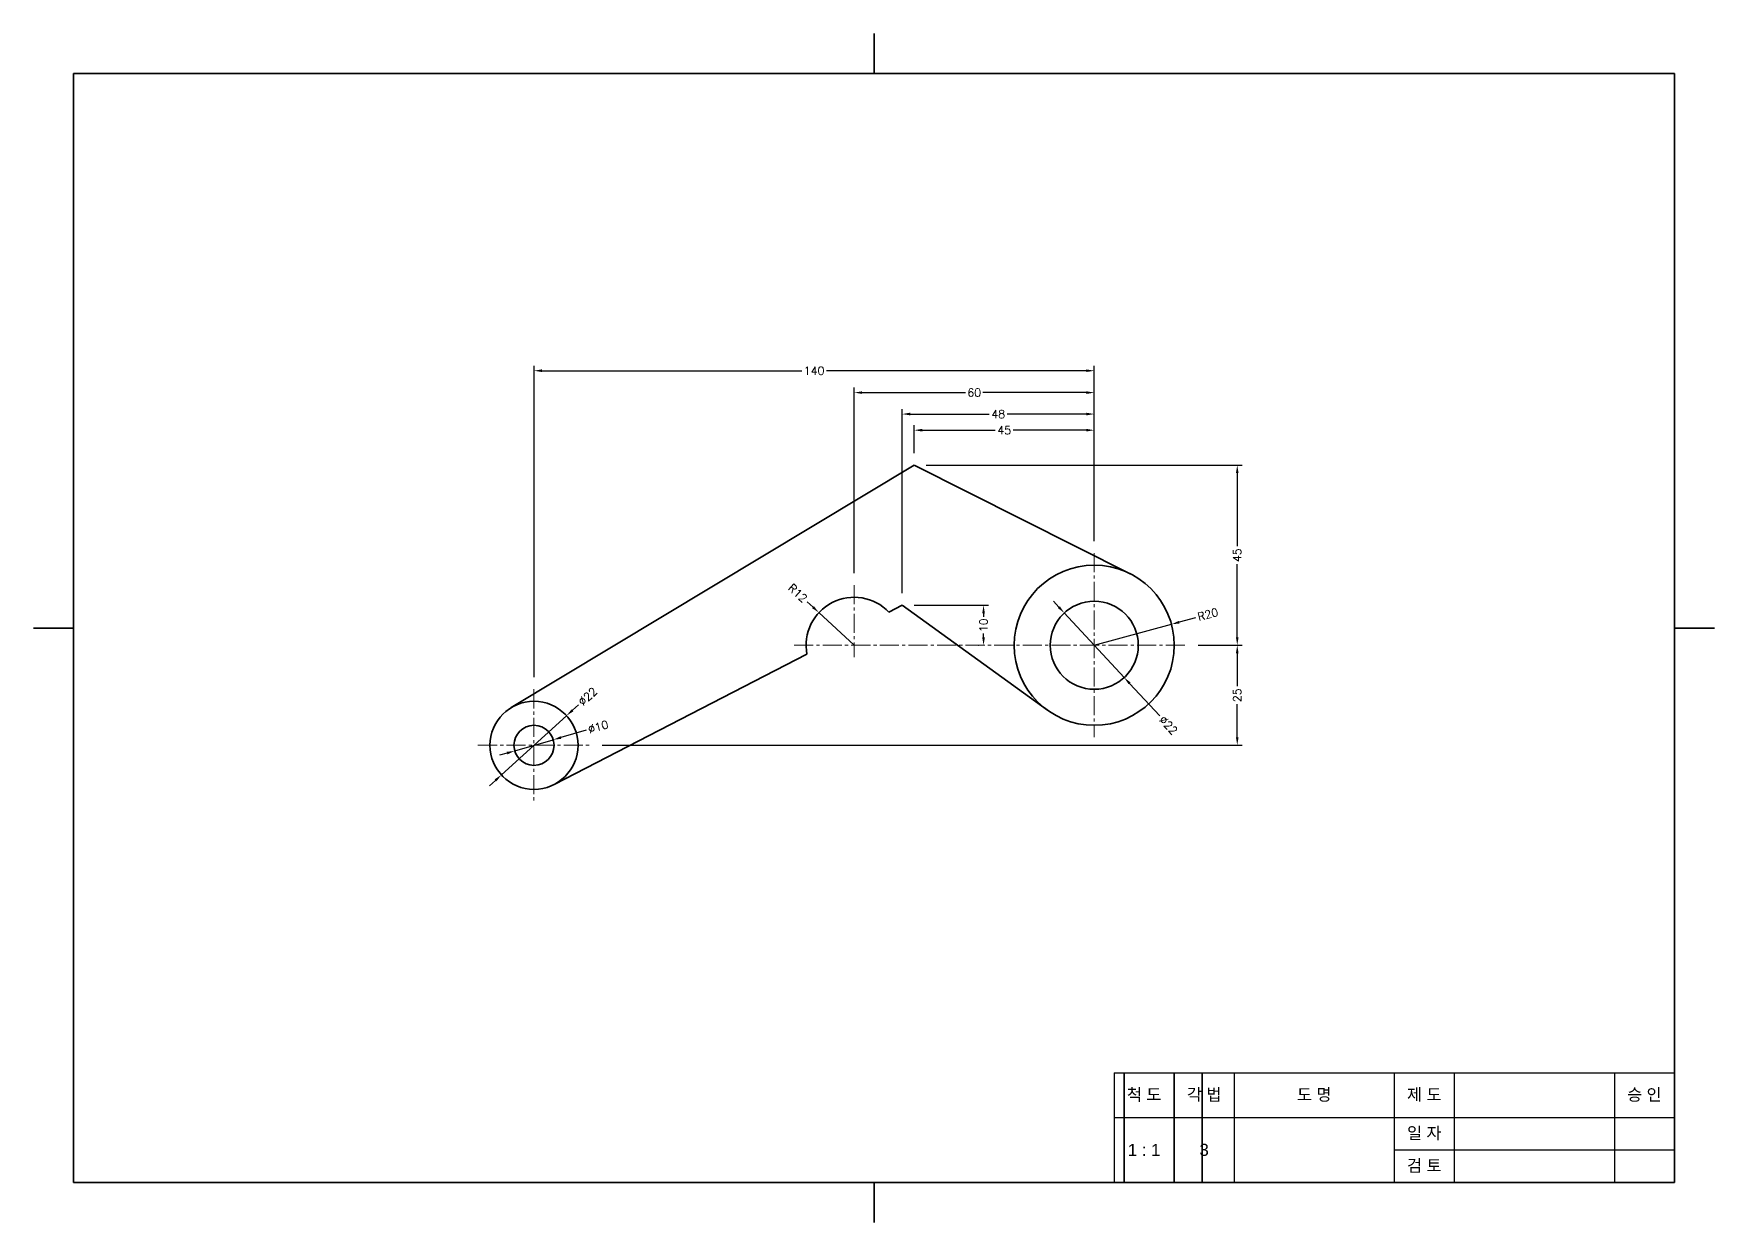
# Model space of a CAD drawing. Header units: millimetres. Extents: x 0 to 11420, y 0 to 297.
# Drawn here: x 9000 to 9420, y 0 to 297 of the extents above; entities that cross this region are included whole.
import ezdxf

# ---------------------------------------------------------------- set-up
doc = ezdxf.new("R2010")
doc.units = ezdxf.units.MM
doc.header["$LTSCALE"] = 0.25
doc.linetypes.add('CENTER2', pattern=[28.575, 19.05, -3.175, 3.175, -3.175])
for name, color, linetype, lineweight in [('1_윤곽선', 4, 'Continuous', 35), ('2_외형선', 7, 'Continuous', 35), ('4_중심선', 1, 'CENTER2', 18)]:
    doc.layers.add(name, color=color, linetype=linetype, lineweight=lineweight)
doc.styles.get("Standard").update_dxf_attribs({"font": 'arial.ttf'})
doc.styles.add('주석', font='romans.shx', dxfattribs={"height": 2, "bigfont": 'whgtxt.shx'})
doc.dimstyles.new('주석', dxfattribs={"dimscale": 0, "dimtxt": 2, "dimasz": 2, "dimexe": 1.25, "dimexo": 3, "dimtad": 0, "dimtxsty": '주석', "dimcen": 0, "dimclrd": 3, "dimclre": 3, "dimclrt": 3, "dimadec": 0, "dimazin": 0, "dimtfac": 1, "dimtmove": 0, "dimatfit": 3, "dimfxl": 5, "dimtfill": 1, "dimarcsym": 0})

# ---------------------------------------------------------------- blocks, each defined once
blk = doc.blocks.new('*T235')
at = {"layer": '1_윤곽선', "color": 0, "linetype": 'ByBlock', "lineweight": -2, "transparency": 16777216}
for p, q in [((0, 0), (140, 0)), ((0, 0), (0, -27.35)), ((140, 0), (140, -27.35)), ((0, -27.35), (140, -27.35))]:
    blk.add_line(p, q, dxfattribs=at)
at = {"layer": '1_윤곽선', "color": 3, "linetype": 'ByBlock', "lineweight": -2, "transparency": 16777216}
for p, q in [((15, 0), (15, -27.35)), ((30, 0), (30, -27.35)), ((70, 0), (70, -27.35)), ((85, 0), (85, -27.35)), ((125, 0), (125, -27.35)), ((0, -11.14), (140, -11.14)), ((70, -19.24), (140, -19.24))]:
    blk.add_line(p, q, dxfattribs=at)
at = {"layer": '1_윤곽선', "color": 2, "transparency": 16777216, "char_height": 3, "attachment_point": 5}
for s, insert, width in [('{\\fGulim|b0|i0|c129|p50;척 도}', (7.5, -5.57), 12), ('{\\fGulim|b0|i0|c129|p50;각 법}', (22.5, -5.57), 12), ('{\\fGulim|b0|i0|c129|p50;도 명}', (50, -5.57), 37), ('{\\fGulim|b0|i0|c129|p50;제 도}', (77.5, -5.57), 12), ('{\\fGulim|b0|i0|c129|p50;승 인}', (132.5, -5.57), 12), ('{\\fGulim|b0|i0|c129|p50;일 자}', (77.5, -15.19), 12), ('1 : 1', (7.5, -19.24), 12), ('3', (22.5, -19.24), 12), ('{\\fGulim|b0|i0|c129|p50;검 토}', (77.5, -23.29), 12)]:
    blk.add_mtext(s, dxfattribs=dict(at, insert=insert, width=width))
blk = doc.blocks.new('*D250')
at = {"layer": '2_외형선', "color": 3, "lineweight": -2, "transparency": 16777216}
for p, q in [((9291.04, 144.19), (9302.02, 144.19)), ((9300.77, 142.19), (9300.77, 133.93)), ((9300.77, 121.19), (9300.77, 129.44)), ((9142.04, 119.19), (9302.02, 119.19))]:
    blk.add_line(p, q, dxfattribs=at)
at = {"layer": '2_외형선', "color": 3, "transparency": 16777216}
for points in [[(9300.44, 142.19), (9301.1, 142.19), (9300.77, 144.19)], [(9300.44, 121.19), (9301.1, 121.19), (9300.77, 119.19)]]:
    blk.add_solid(points, dxfattribs=at)
at = {"layer": 'Defpoints', "color": 0, "transparency": 16777216}
for p in [(9288.04, 144.19), (9300.77, 144.19), (9139.04, 119.19)]:
    blk.add_point(p, dxfattribs=at)
at = {"layer": '2_외형선', "color": 3, "transparency": 16777216, "insert": (9300.77, 131.69), "char_height": 2, "attachment_point": 5, "rotation": 90, "style": '주석', "bg_fill": 3, "box_fill_scale": 1.1, "bg_fill_color": 256, "bg_fill_true_color": 13158600, "bg_fill_transparency": 0}
blk.add_mtext('25', dxfattribs=at)
blk = doc.blocks.new('*D251')
at = {"layer": '2_외형선', "color": 3, "lineweight": -2, "transparency": 16777216}
for p, q in [((9223.04, 189.19), (9302.02, 189.19)), ((9300.77, 187.19), (9300.77, 168.93)), ((9300.77, 146.19), (9300.77, 164.44)), ((9291.04, 144.19), (9302.02, 144.19))]:
    blk.add_line(p, q, dxfattribs=at)
at = {"layer": '2_외형선', "color": 3, "transparency": 16777216}
for points in [[(9300.44, 187.19), (9301.1, 187.19), (9300.77, 189.19)], [(9300.44, 146.19), (9301.1, 146.19), (9300.77, 144.19)]]:
    blk.add_solid(points, dxfattribs=at)
at = {"layer": 'Defpoints', "color": 0, "transparency": 16777216}
for p in [(9220.04, 189.19), (9288.04, 144.19), (9300.77, 144.19)]:
    blk.add_point(p, dxfattribs=at)
at = {"layer": '2_외형선', "color": 3, "transparency": 16777216, "insert": (9300.77, 166.69), "char_height": 2, "attachment_point": 5, "rotation": 90, "style": '주석', "bg_fill": 3, "box_fill_scale": 1.1, "bg_fill_color": 256, "bg_fill_true_color": 13158600, "bg_fill_transparency": 0}
blk.add_mtext('45', dxfattribs=at)
blk = doc.blocks.new('*D252')
at = {"layer": '2_외형선', "color": 3, "lineweight": -2, "transparency": 16777216}
for p, q in [((9220.04, 192.19), (9220.04, 199.17)), ((9222.04, 197.92), (9240.29, 197.92)), ((9263.04, 197.92), (9244.78, 197.92)), ((9265.04, 170.19), (9265.04, 199.17))]:
    blk.add_line(p, q, dxfattribs=at)
at = {"layer": '2_외형선', "color": 3, "transparency": 16777216}
for points in [[(9222.04, 198.25), (9222.04, 197.59), (9220.04, 197.92)], [(9263.04, 198.25), (9263.04, 197.59), (9265.04, 197.92)]]:
    blk.add_solid(points, dxfattribs=at)
at = {"layer": 'Defpoints', "color": 0, "transparency": 16777216}
for p in [(9220.04, 197.92), (9220.04, 189.19), (9265.04, 167.19)]:
    blk.add_point(p, dxfattribs=at)
at = {"layer": '2_외형선', "color": 3, "transparency": 16777216, "insert": (9242.54, 197.92), "char_height": 2, "attachment_point": 5, "style": '주석', "bg_fill": 3, "box_fill_scale": 1.1, "bg_fill_color": 256, "bg_fill_true_color": 13158600, "bg_fill_transparency": 0}
blk.add_mtext('45', dxfattribs=at)
blk = doc.blocks.new('*D253')
at = {"layer": '2_외형선', "color": 3, "lineweight": -2, "transparency": 16777216}
for p, q in [((9217.04, 157.19), (9217.04, 203.2)), ((9219.04, 201.95), (9238.79, 201.95)), ((9263.04, 201.95), (9243.28, 201.95)), ((9265.04, 170.19), (9265.04, 203.2))]:
    blk.add_line(p, q, dxfattribs=at)
at = {"layer": '2_외형선', "color": 3, "transparency": 16777216}
for points in [[(9219.04, 202.29), (9219.04, 201.62), (9217.04, 201.95)], [(9263.04, 202.29), (9263.04, 201.62), (9265.04, 201.95)]]:
    blk.add_solid(points, dxfattribs=at)
at = {"layer": 'Defpoints', "color": 0, "transparency": 16777216}
for p in [(9217.04, 201.95), (9265.04, 167.19), (9217.04, 154.19)]:
    blk.add_point(p, dxfattribs=at)
at = {"layer": '2_외형선', "color": 3, "transparency": 16777216, "insert": (9241.04, 201.95), "char_height": 2, "attachment_point": 5, "style": '주석', "bg_fill": 3, "box_fill_scale": 1.1, "bg_fill_color": 256, "bg_fill_true_color": 13158600, "bg_fill_transparency": 0}
blk.add_mtext('48', dxfattribs=at)
blk = doc.blocks.new('*D254')
at = {"layer": '2_외형선', "color": 3, "lineweight": -2, "transparency": 16777216}
for p, q in [((9205.04, 162.19), (9205.04, 208.56)), ((9207.04, 207.31), (9232.84, 207.31)), ((9263.04, 207.31), (9237.23, 207.31)), ((9265.04, 170.19), (9265.04, 208.56))]:
    blk.add_line(p, q, dxfattribs=at)
at = {"layer": '2_외형선', "color": 3, "transparency": 16777216}
for points in [[(9207.04, 207.64), (9207.04, 206.98), (9205.04, 207.31)], [(9263.04, 207.64), (9263.04, 206.98), (9265.04, 207.31)]]:
    blk.add_solid(points, dxfattribs=at)
at = {"layer": 'Defpoints', "color": 0, "transparency": 16777216}
for p in [(9205.04, 207.31), (9265.04, 167.19), (9205.04, 159.19)]:
    blk.add_point(p, dxfattribs=at)
at = {"layer": '2_외형선', "color": 3, "transparency": 16777216, "insert": (9235.04, 207.31), "char_height": 2, "attachment_point": 5, "style": '주석', "bg_fill": 3, "box_fill_scale": 1.1, "bg_fill_color": 256, "bg_fill_true_color": 13158600, "bg_fill_transparency": 0}
blk.add_mtext('60', dxfattribs=at)
blk = doc.blocks.new('*D255')
at = {"layer": '2_외형선', "color": 3, "lineweight": -2, "transparency": 16777216}
for p, q in [((9125.04, 136.19), (9125.04, 214.03)), ((9127.04, 212.78), (9191.98, 212.78)), ((9263.04, 212.78), (9198.09, 212.78)), ((9265.04, 170.19), (9265.04, 214.03))]:
    blk.add_line(p, q, dxfattribs=at)
at = {"layer": '2_외형선', "color": 3, "transparency": 16777216}
for points in [[(9127.04, 213.12), (9127.04, 212.45), (9125.04, 212.78)], [(9263.04, 213.12), (9263.04, 212.45), (9265.04, 212.78)]]:
    blk.add_solid(points, dxfattribs=at)
at = {"layer": 'Defpoints', "color": 0, "transparency": 16777216}
for p in [(9125.04, 212.78), (9265.04, 167.19), (9125.04, 133.19)]:
    blk.add_point(p, dxfattribs=at)
at = {"layer": '2_외형선', "color": 3, "transparency": 16777216, "insert": (9195.04, 212.78), "char_height": 2, "attachment_point": 5, "style": '주석', "bg_fill": 3, "box_fill_scale": 1.1, "bg_fill_color": 256, "bg_fill_true_color": 13158600, "bg_fill_transparency": 0}
blk.add_mtext('140', dxfattribs=at)
blk = doc.blocks.new('*D256')
at = {"layer": '2_외형선', "color": 3, "lineweight": -2, "transparency": 16777216}
for p, q in [((9138.05, 122.95), (9131.76, 121.13)), ((9120.23, 117.8), (9129.84, 120.58)), ((9118.31, 117.24), (9116.39, 116.69))]:
    blk.add_line(p, q, dxfattribs=at)
at = {"layer": '2_외형선', "color": 3, "transparency": 16777216}
for points in [[(9118.22, 117.56), (9118.4, 116.92), (9120.23, 117.8)], [(9131.67, 121.45), (9131.85, 120.81), (9129.84, 120.58)]]:
    blk.add_solid(points, dxfattribs=at)
at = {"layer": 'Defpoints', "color": 0, "transparency": 16777216}
for p in [(9120.23, 117.8), (9129.84, 120.58)]:
    blk.add_point(p, dxfattribs=at)
at = {"layer": '2_외형선', "color": 3, "transparency": 16777216, "insert": (9141.08, 123.82), "char_height": 2, "attachment_point": 5, "rotation": 16.1217, "style": '주석', "bg_fill": 3, "box_fill_scale": 1.1, "bg_fill_color": 256, "bg_fill_true_color": 13158600, "bg_fill_transparency": 0}
blk.add_mtext('∅10', dxfattribs=at)
blk = doc.blocks.new('*D257')
at = {"layer": '2_외형선', "color": 3, "lineweight": -2, "transparency": 16777216}
for p, q in [((9116.9, 111.79), (9133.17, 126.59)), ((9136.13, 129.28), (9134.65, 127.93)), ((9115.42, 110.44), (9113.94, 109.09))]:
    blk.add_line(p, q, dxfattribs=at)
at = {"layer": '2_외형선', "color": 3, "transparency": 16777216}
blk.add_solid([(9115.2, 110.69), (9115.64, 110.19), (9116.9, 111.79)], dxfattribs=at)
at = {"layer": 'Defpoints', "color": 0, "transparency": 16777216}
for p in [(9133.17, 126.59), (9116.9, 111.79)]:
    blk.add_point(p, dxfattribs=at)
at = {"layer": '2_외형선', "color": 3, "transparency": 16777216, "insert": (9138.46, 131.4), "char_height": 2, "attachment_point": 5, "rotation": 42.2901, "style": '주석', "bg_fill": 3, "box_fill_scale": 1.1, "bg_fill_color": 256, "bg_fill_true_color": 13158600, "bg_fill_transparency": 0}
blk.add_mtext('∅22', dxfattribs=at)
at = {"layer": '2_외형선', "color": 3, "transparency": 16777216}
blk.add_solid([(9134.43, 128.18), (9134.88, 127.69), (9133.17, 126.59)], dxfattribs=at)
blk = doc.blocks.new('*D258')
at = {"layer": '2_외형선', "color": 3, "lineweight": -2, "transparency": 16777216}
for p, q in [((9256.2, 153.72), (9254.84, 155.19)), ((9257.56, 152.25), (9272.52, 136.12)), ((9281.41, 126.52), (9273.88, 134.65))]:
    blk.add_line(p, q, dxfattribs=at)
at = {"layer": '2_외형선', "color": 3, "transparency": 16777216}
for points in [[(9256.44, 153.95), (9255.95, 153.49), (9257.56, 152.25)], [(9274.12, 134.88), (9273.63, 134.43), (9272.52, 136.12)]]:
    blk.add_solid(points, dxfattribs=at)
at = {"layer": 'Defpoints', "color": 0, "transparency": 16777216}
for p in [(9257.56, 152.25), (9272.52, 136.12)]:
    blk.add_point(p, dxfattribs=at)
at = {"layer": '2_외형선', "color": 3, "transparency": 16777216, "insert": (9283.56, 124.22), "char_height": 2, "attachment_point": 5, "rotation": 312.8394, "style": '주석', "bg_fill": 3, "box_fill_scale": 1.1, "bg_fill_color": 256, "bg_fill_true_color": 13158600, "bg_fill_transparency": 0}
blk.add_mtext('∅22', dxfattribs=at)
blk = doc.blocks.new('*D260')
at = {"layer": '2_외형선', "color": 3, "lineweight": -2, "transparency": 16777216}
for p, q in [((9220.04, 154.19), (9238.63, 154.19)), ((9237.38, 152.19), (9237.38, 151.29)), ((9237.38, 146.19), (9237.38, 147.09)), ((9236.04, 144.19), (9236.13, 144.19))]:
    blk.add_line(p, q, dxfattribs=at)
at = {"layer": '2_외형선', "color": 3, "transparency": 16777216}
for points in [[(9237.04, 152.19), (9237.71, 152.19), (9237.38, 154.19)], [(9237.04, 146.19), (9237.71, 146.19), (9237.38, 144.19)]]:
    blk.add_solid(points, dxfattribs=at)
at = {"layer": 'Defpoints', "color": 0, "transparency": 16777216}
for p in [(9217.04, 154.19), (9237.38, 144.19), (9239.04, 144.19)]:
    blk.add_point(p, dxfattribs=at)
at = {"layer": '2_외형선', "color": 3, "transparency": 16777216, "insert": (9237.38, 149.19), "char_height": 2, "attachment_point": 5, "rotation": 90, "style": '주석', "bg_fill": 3, "box_fill_scale": 1.1, "bg_fill_color": 256, "bg_fill_true_color": 13158600, "bg_fill_transparency": 0}
blk.add_mtext('10', dxfattribs=at)
blk = doc.blocks.new('*D261')
at = {"layer": '2_외형선', "color": 3, "lineweight": -2, "transparency": 16777216}
for p, q in [((9193.3, 155.06), (9194.77, 153.7)), ((9205.04, 144.19), (9196.23, 152.34))]:
    blk.add_line(p, q, dxfattribs=at)
at = {"layer": 'Defpoints', "color": 0, "transparency": 16777216}
for p in [(9196.23, 152.34), (9205.04, 144.19)]:
    blk.add_point(p, dxfattribs=at)
at = {"layer": '2_외형선', "color": 3, "transparency": 16777216, "insert": (9190.96, 157.23), "char_height": 2, "attachment_point": 5, "rotation": 317.184, "style": '주석', "bg_fill": 3, "box_fill_scale": 1.1, "bg_fill_color": 256, "bg_fill_true_color": 13158600, "bg_fill_transparency": 0}
blk.add_mtext('R12', dxfattribs=at)
at = {"layer": '2_외형선', "color": 3, "transparency": 16777216}
blk.add_solid([(9194.99, 153.95), (9194.54, 153.46), (9196.23, 152.34)], dxfattribs=at)
blk = doc.blocks.new('*D262')
at = {"layer": '2_외형선', "color": 3, "lineweight": -2, "transparency": 16777216}
for p, q in [((9265.04, 144.19), (9284.34, 149.43)), ((9290.35, 151.06), (9286.27, 149.96))]:
    blk.add_line(p, q, dxfattribs=at)
at = {"layer": '2_외형선', "color": 3, "transparency": 16777216}
blk.add_solid([(9286.18, 150.28), (9286.35, 149.63), (9284.34, 149.43)], dxfattribs=at)
at = {"layer": 'Defpoints', "color": 0, "transparency": 16777216}
for p in [(9284.34, 149.43), (9265.04, 144.19)]:
    blk.add_point(p, dxfattribs=at)
at = {"layer": '2_외형선', "color": 3, "transparency": 16777216, "insert": (9293.43, 151.9), "char_height": 2, "attachment_point": 5, "rotation": 15.2006, "style": '주석', "bg_fill": 3, "box_fill_scale": 1.1, "bg_fill_color": 256, "bg_fill_true_color": 13158600, "bg_fill_transparency": 0}
blk.add_mtext('R20', dxfattribs=at)

msp = doc.modelspace()

# ---------------------------------------------------------------- linework, layer by layer
at = {"layer": '1_윤곽선'}
for p, q in [((9210, 297), (9210, 287)), ((9000, 148.5), (9010, 148.5)), ((9420, 148.5), (9410, 148.5)), ((9210, 0), (9210, 10))]:
    msp.add_line(p, q, dxfattribs=at)
msp.add_lwpolyline([(9010, 10), (9410, 10), (9410, 287), (9010, 287)], close=True, dxfattribs=at)
at = {"layer": '2_외형선'}
for p, q in [((9220.037, 189.187), (9119.365, 128.612)), ((9220.037, 189.187), (9274.018, 162.057)), ((9217.037, 154.187), (9213.714, 152.476)), ((9217.037, 154.187), (9253.326, 127.974)), ((9193.249, 141.938), (9130.072, 109.407)), ((9272.5, 37.347), (9272.5, 10)), ((9285, 37.347), (9285, 10)), ((9292, 37.347), (9292, 10))]:
    msp.add_line(p, q, dxfattribs=at)
for centre, radius in [((9265.037, 144.187), 20), ((9265.037, 144.187), 11), ((9125.037, 119.187), 11), ((9125.037, 119.187), 5)]:
    msp.add_circle(centre, radius, dxfattribs=at)
msp.add_arc((9205.037, 144.187), 12, 43.68944, 190.80025, dxfattribs=at)
at = {"layer": '4_중심선'}
for p, q in [((9265.037, 167.187), (9265.037, 121.187)), ((9205.037, 159.187), (9205.037, 141.187)), ((9190.037, 144.187), (9288.037, 144.187)), ((9125.037, 133.187), (9125.037, 105.187)), ((9111.037, 119.187), (9139.037, 119.187))]:
    msp.add_line(p, q, dxfattribs=at)

# ---------------------------------------------------------------- block references
msp.add_blockref('*T235', (9270, 37.347))

# ---------------------------------------------------------------- next in the draw order: dimensions: what is measured, and where the dimension line sits
at = {"layer": '2_외형선'}
dim = msp.add_linear_dim(base=(9300.768, 144.187), p1=(9139.037, 119.187), p2=(9288.037, 144.187), angle=90, dimstyle='주석', dxfattribs=at)
dim.commit()
dim.dimension.update_dxf_attribs({"geometry": '*D250', "text_midpoint": (9300.768, 131.687)})

# ---------------------------------------------------------------- next in the draw order: dimensions: what is measured, and where the dimension line sits
dim = msp.add_linear_dim(base=(9300.768, 144.187), p1=(9220.037, 189.187), p2=(9288.037, 144.187), angle=90, dimstyle='주석', dxfattribs=at)
dim.commit()
dim.dimension.update_dxf_attribs({"geometry": '*D251', "text_midpoint": (9300.768, 166.687)})
dim = msp.add_diameter_dim_2p(p1=(9120.233, 117.799), p2=(9129.84, 120.575), dimstyle='주석', dxfattribs=at)
dim.commit()
dim.dimension.update_dxf_attribs({"geometry": '*D256', "text_midpoint": (9141.077, 123.823), "dimtype": 163})

# ---------------------------------------------------------------- next in the draw order: dimensions: what is measured, and where the dimension line sits
dim = msp.add_linear_dim(base=(9220.037, 197.922), p1=(9265.037, 167.187), p2=(9220.037, 189.187), dimstyle='주석', dxfattribs=at)
dim.commit()
dim.dimension.update_dxf_attribs({"geometry": '*D252', "text_midpoint": (9242.537, 197.922)})

# ---------------------------------------------------------------- next in the draw order: dimensions: what is measured, and where the dimension line sits
dim = msp.add_linear_dim(base=(9217.037, 201.954), p1=(9265.037, 167.187), p2=(9217.037, 154.187), dimstyle='주석', dxfattribs=at)
dim.commit()
dim.dimension.update_dxf_attribs({"geometry": '*D253', "text_midpoint": (9241.037, 201.954)})

# ---------------------------------------------------------------- next in the draw order: dimensions: what is measured, and where the dimension line sits
dim = msp.add_linear_dim(base=(9205.037, 207.309), p1=(9265.037, 167.187), p2=(9205.037, 159.187), dimstyle='주석', dxfattribs=at)
dim.commit()
dim.dimension.update_dxf_attribs({"geometry": '*D254', "text_midpoint": (9235.037, 207.309)})

# ---------------------------------------------------------------- next in the draw order: dimensions: what is measured, and where the dimension line sits
dim = msp.add_linear_dim(base=(9125.037, 212.782), p1=(9265.037, 167.187), p2=(9125.037, 133.187), dimstyle='주석', dxfattribs=at)
dim.commit()
dim.dimension.update_dxf_attribs({"geometry": '*D255', "text_midpoint": (9195.037, 212.782)})

# ---------------------------------------------------------------- next in the draw order: dimensions: what is measured, and where the dimension line sits
dim = msp.add_radius_dim(center=(9205.037, 144.187), mpoint=(9196.234, 152.343), dimstyle='주석', dxfattribs=at)
dim.commit()
dim.dimension.update_dxf_attribs({"geometry": '*D261', "text_midpoint": (9190.955, 157.234)})
dim = msp.add_linear_dim(base=(9237.377, 144.187), p1=(9217.037, 154.187), p2=(9239.037, 144.187), angle=90, dimstyle='주석', dxfattribs=at)
dim.commit()
dim.dimension.update_dxf_attribs({"geometry": '*D260', "text_midpoint": (9237.377, 149.187)})
dim = msp.add_diameter_dim_2p(p1=(9257.557, 152.253), p2=(9272.516, 136.121), dimstyle='주석', dxfattribs=at)
dim.commit()
dim.dimension.update_dxf_attribs({"geometry": '*D258', "text_midpoint": (9283.556, 124.216), "dimtype": 163})
dim = msp.add_diameter_dim_2p(p1=(9116.899, 111.785), p2=(9133.174, 126.589), dimstyle='주석', dxfattribs=at)
dim.commit()
dim.dimension.update_dxf_attribs({"geometry": '*D257', "text_midpoint": (9138.462, 131.399)})

# ---------------------------------------------------------------- next in the draw order: dimensions: what is measured, and where the dimension line sits
dim = msp.add_radius_dim(center=(9265.037, 144.187), mpoint=(9284.337, 149.431), dimstyle='주석', dxfattribs=at)
dim.commit()
dim.dimension.update_dxf_attribs({"geometry": '*D262', "text_midpoint": (9293.435, 151.903), "dimtype": 164})

doc.saveas('drawing.dxf')
